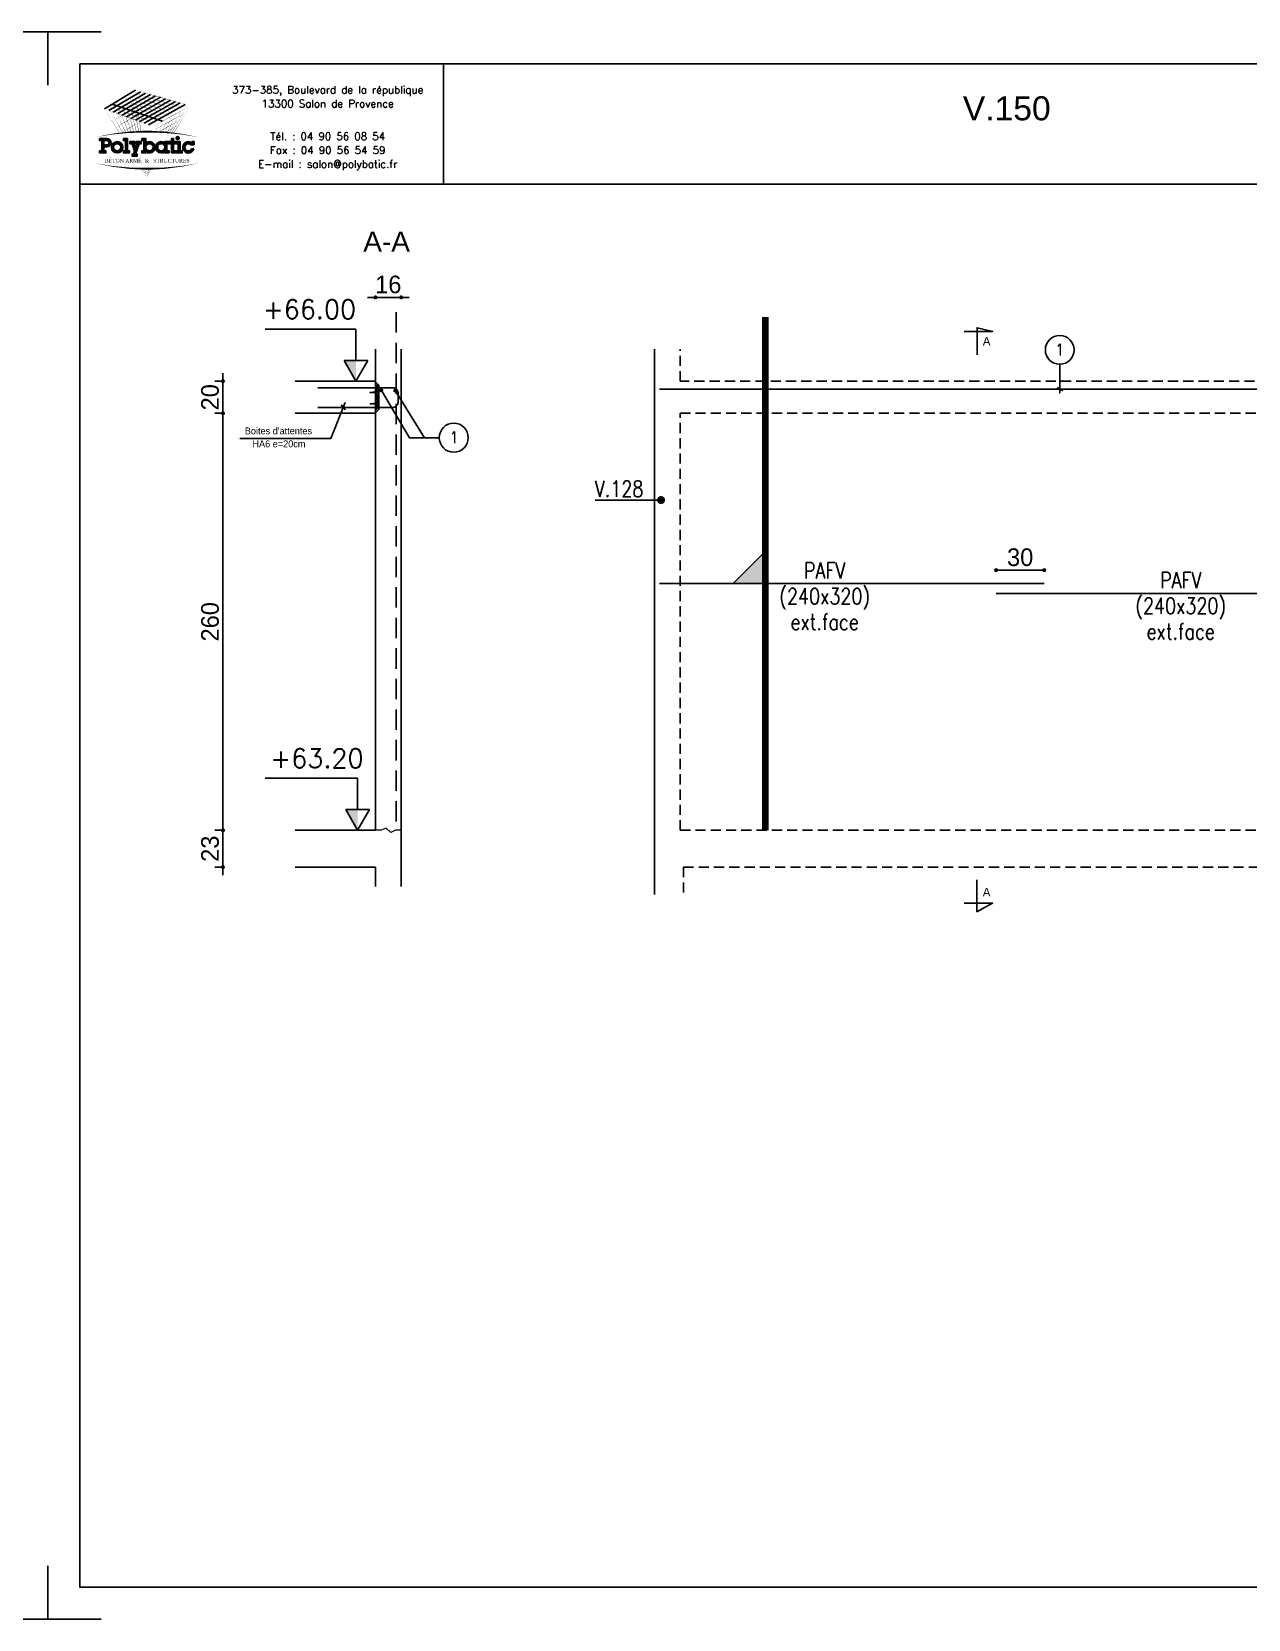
# Model space of a CAD drawing. Header units: metres. Extents: x -5618 to 118954, y -306 to 4637.
# Drawn here: x 59030 to 59789, y 604 to 1594 of the extents above; entities that cross this region are included whole.
import ezdxf
from ezdxf.enums import TextEntityAlignment as Align

# ---------------------------------------------------------------- set-up
doc = ezdxf.new("R2010")
doc.units = ezdxf.units.M
doc.linetypes.add('CACHE', pattern=[9.525, 6.35, -3.175])
doc.linetypes.add('CACHEX2', pattern=[19.05, 12.7, -6.35])
for name, color, linetype in [('COTATION', 1, 'Continuous'), ('GO-CARTOUCHE', 7, 'Continuous'), ('GO-FER-HA', 140, 'Continuous'), ('GO-TEXTE', 9, 'Continuous'), ('K_ENT_M_Building_V.76', 7, 'Continuous'), ('STR_COTATION', 1, 'Continuous'), ('STR_STA', 30, 'Continuous'), ('STR_TS', 22, 'Continuous'), ('STR_TS_TXT', 7, 'Continuous'), ('STR_VOI-POT', 6, 'Continuous')]:
    doc.layers.add(name, color=color, linetype=linetype)
doc.layers.add('Kofragna_forma', color=7, linetype='Continuous', lineweight=70)
doc.styles.add('ARIAL', font='ARIAL.TTF')
doc.styles.add('GrDimensions', font='simplex.shx')
doc.styles.add('Lucida', font='LSANSI.TTF')
doc.styles.add('POLYBATIC', font='TIMES.TTF')
doc.styles.add('schéma', font='simplex.shx')
doc.styles.add('TEXTE', font='romans.shx')
doc.styles.add('TEXTE TS', font='romans.shx', dxfattribs={"width": 0.7, "oblique": 15})
doc.styles.add('TEXTEBA', font='ARIAL.TTF')
doc.dimstyles.new('COUPE-20', dxfattribs={"dimscale": 0.5, "dimtxt": 22, "dimasz": 5, "dimexe": 0.05, "dimexo": 0, "dimgap": 5, "dimtad": 1, "dimdec": 0, "dimdsep": 46, "dimtxsty": 'Standard', "dimblk1": 'DOT', "dimblk2": 'DOT', "dimsah": 1, "dimcen": 0, "dimdle": 150, "dimclrd": 1, "dimclre": 1, "dimclrt": 7, "dimadec": 0, "dimazin": 0, "dimtfac": 1, "dimtdec": 0, "dimtix": 1, "dimtmove": 2, "dimatfit": 3, "dimldrblk": 'DOT', "dimfxl": 0, "dimtvp": 1, "dimtolj": 1, "dimtzin": 0, "dimarcsym": 0})

# ---------------------------------------------------------------- blocks, each defined once
blk = doc.blocks.new('A$C492E529B')
for color, points in [(140, [(1.413, 0.725, 1), (1.563, 0.725, 1)]), (256, [(-0.938, 0.7), (-1.138, 0.7), (-1.138, 0.6), (-1.038, 0.6), (-1.038, 0.1), (-1.138, 0.1), (-1.138, 0), (-0.838, 0), (-0.838, 0.1), (-0.938, 0.1)]), (256, [(-0.367, 0.45), (-0.268, 0.45), (-0.268, 0.55), (-0.523, 0.55), (-0.523, 0.45), (-0.473, 0.45), (-0.543, 0.253), (-0.612, 0.45), (-0.562, 0.45), (-0.562, 0.55), (-0.818, 0.55), (-0.818, 0.45), (-0.718, 0.45), (-0.595, 0.101), (-0.648, -0.05), (-0.718, -0.05), (-0.718, -0.15), (-0.468, -0.15), (-0.468, -0.05), (-0.543, -0.05)]), (256, [(1.393, 0.55), (1.292, 0.55), (1.292, 0.7), (1.193, 0.7), (1.193, 0.55), (1.093, 0.55), (1.093, 0.45), (1.193, 0.45), (1.193, 0), (1.393, 0), (1.393, 0.1), (1.292, 0.1), (1.292, 0.45), (1.393, 0.45)]), (256, [(1.613, 0.55), (1.413, 0.55), (1.413, 0.45), (1.513, 0.45), (1.513, 0.1), (1.413, 0.1), (1.413, 0), (1.712, 0), (1.712, 0.1), (1.613, 0.1)]), (256, [(2.13, 0.4), (2.283, 0.4), (2.283, 0.55), (2.183, 0.55), (2.183, 0.487, 3.359496), (2.272, 0.2), (2.166, 0.2, -3.125802)])]:
    blk.add_hatch(color=color).paths.add_polyline_path(points)
h = blk.add_hatch(color=256)
h.paths.add_polyline_path([(-1.983, 0.1), (-2.083, 0.1), (-2.083, 0.3), (-1.933, 0.3, 1), (-1.933, 0.7), (-2.283, 0.7), (-2.283, 0.6), (-2.183, 0.6), (-2.183, 0.1), (-2.283, 0.1), (-2.283, 0), (-1.983, 0)])
h.paths.add_polyline_path([(-2.083, 0.4), (-2.083, 0.6), (-1.933, 0.6, -1), (-1.933, 0.4)], flags=16)
h = blk.add_hatch(color=256)
h.paths.add_polyline_path([(-1.158, 0.275, 1), (-1.708, 0.275, 1)])
h.paths.add_polyline_path([(-1.608, 0.275, -1), (-1.258, 0.275, -1)], flags=16)
h = blk.add_hatch(color=256)
h.paths.add_polyline_path([(-0.047, 0.487), (-0.047, 0.7), (-0.248, 0.7), (-0.248, 0.6), (-0.147, 0.6), (-0.147, 0.1), (-0.248, 0.1), (-0.248, 0), (-0.047, 0), (-0.047, 0.063, 2.12132)])
h.paths.add_polyline_path([(-0.047, 0.275, -1), (0.303, 0.275, -1)], flags=16)
h = blk.add_hatch(color=256)
h.paths.add_polyline_path([(1.073, 0.1), (0.973, 0.1), (0.973, 0.45), (1.073, 0.45), (1.073, 0.55), (0.873, 0.55), (0.873, 0.487, 2.12132), (0.873, 0.063), (0.873, 0), (1.073, 0)])
h.paths.add_polyline_path([(0.523, 0.275, -1), (0.873, 0.275, -1)], flags=16)
for p, q in [((-0.595, 0.101), (-0.718, 0.45)), ((-0.648, -0.05), (-0.595, 0.101)), ((-0.543, 0.253), (-0.612, 0.45)), ((-0.543, -0.05), (-0.367, 0.45)), ((-0.543, 0.253), (-0.473, 0.45)), ((0.873, 0.55), (0.873, 0.487)), ((1.073, 0.55), (0.873, 0.55)), ((0.873, 0.063), (0.873, 0)), ((0.973, 0.1), (0.973, 0.45)), ((0.973, 0.45), (1.073, 0.45)), ((1.073, 0.1), (0.973, 0.1)), ((1.073, 0.45), (1.073, 0.55)), ((1.073, 0), (1.073, 0.1)), ((2.166, 0.2), (2.272, 0.2)), ((0.873, 0), (1.073, 0))]:
    blk.add_line(p, q)
for points in [[(-2.283, 0.7), (-1.933, 0.7)], [(-2.283, 0.7), (-2.283, 0.6), (-2.183, 0.6), (-2.183, 0.1), (-2.283, 0.1), (-2.283, 0), (-1.983, 0), (-1.983, 0.1), (-2.083, 0.1), (-2.083, 0.3), (-1.933, 0.3)], [(-2.083, 0.4), (-2.083, 0.6), (-1.933, 0.6)], [(-2.083, 0.4), (-1.933, 0.4)], [(-1.138, 0.7), (-0.938, 0.7), (-0.938, 0.1), (-0.838, 0.1), (-0.838, 0), (-1.138, 0), (-1.138, 0.1), (-1.038, 0.1), (-1.038, 0.6), (-1.138, 0.6), (-1.138, 0.7)], [(-0.818, 0.55), (-0.562, 0.55)], [(-0.818, 0.55), (-0.818, 0.45), (-0.718, 0.45)], [(-0.612, 0.45), (-0.562, 0.45), (-0.562, 0.55)], [(-0.523, 0.55), (-0.268, 0.55), (-0.268, 0.45), (-0.367, 0.45)], [(-0.473, 0.45), (-0.523, 0.45), (-0.523, 0.55)], [(-0.248, 0.7), (-0.248, 0.6), (-0.147, 0.6), (-0.147, 0.1), (-0.248, 0.1), (-0.248, 0), (-0.047, 0), (-0.047, 0.063)], [(-0.047, 0.487), (-0.047, 0.7), (-0.248, 0.7)], [(1.093, 0.55), (1.193, 0.55), (1.193, 0.7), (1.292, 0.7), (1.292, 0.55), (1.393, 0.55), (1.393, 0.45), (1.292, 0.45), (1.292, 0.1), (1.393, 0.1), (1.393, 0), (1.193, 0), (1.193, 0.45), (1.093, 0.45)], [(1.093, 0.45), (1.093, 0.55)], [(1.413, 0.45), (1.413, 0.55), (1.613, 0.55), (1.613, 0.1), (1.712, 0.1), (1.712, 0), (1.413, 0), (1.413, 0.1), (1.513, 0.1), (1.513, 0.45), (1.413, 0.45)], [(2.183, 0.487), (2.183, 0.55), (2.283, 0.55), (2.283, 0.4), (2.13, 0.4)], [(-0.648, -0.05), (-0.718, -0.05), (-0.718, -0.15), (-0.468, -0.15), (-0.468, -0.05), (-0.543, -0.05)]]:
    blk.add_lwpolyline(points)
at = {"color": 140}
blk.add_circle((1.488, 0.725), 0.075, dxfattribs=at)
for centre, radius in [((-1.433, 0.275), 0.275), ((-1.433, 0.275), 0.175), ((0.128, 0.275), 0.175), ((0.698, 0.275), 0.175)]:
    blk.add_circle(centre, radius)
for centre, radius, start, end in [((-1.933, 0.5), 0.2, 270, 90), ((-1.933, 0.5), 0.1, 270, 90), ((0.128, 0.275), 0.275, 230.4788, 129.5212), ((0.698, 0.275), 0.275, 50.4788, 309.5212), ((2.008, 0.275), 0.275, 50.4788, 344.17338), ((2.008, 0.275), 0.175, 45.58469, 334.62307)]:
    blk.add_arc(centre, radius, start, end)
blk = doc.blocks.new('POLYBATIC')
at = {"color": 140}
for p, q in [((-0.43, 3.281), (-1.602, 2.578)), ((-1.435, 2.518), (-0.241, 3.228)), ((-1.268, 2.457), (-0.053, 3.175)), ((0.135, 3.121), (-1.101, 2.397)), ((-0.934, 2.337), (0.323, 3.068)), ((-0.767, 2.276), (0.511, 3.015)), ((-1.309, 2.754), (0.586, 2.109)), ((0.7, 2.962), (-0.6, 2.216)), ((-0.433, 2.156), (0.888, 2.908)), ((1.076, 2.855), (-0.266, 2.095)), ((-0.099, 2.035), (1.264, 2.802)), ((1.452, 2.749), (0.067, 1.974))]:
    blk.add_line(p, q, dxfattribs=at)
for points in [[(-1.016, 2.93, 0.0156, 0, 0), (-0.43, 3.281, 0, 0, 0)], [(0.122, 2.71, 0.0156, 0, 0), (-0.869, 3.018, 0, 0, 0)], [(-0.491, 1.706, 0.0136, 0, 0), (-0.869, 3.018, 0, 0, 0)], [(-0.838, 2.873, 0.0156, 0, 0), (-0.241, 3.228, 0, 0, 0)], [(0.283, 2.803, 0.0156, 0, 0), (-0.723, 3.105, 0, 0, 0)], [(-0.398, 1.71, 0.014, 0, 0), (-0.723, 3.105, 0, 0, 0)], [(-0.661, 2.816, 0.0156, 0, 0), (-0.053, 3.175, 0, 0, 0)], [(0.444, 2.896, 0.0156, 0, 0), (-0.576, 3.193, 0, 0, 0)], [(-0.309, 1.714, 0.0145, 0, 0), (-0.576, 3.193, 0, 0, 0)], [(-0.483, 2.759, 0.0156, 0, 0), (0.135, 3.121, 0, 0, 0)], [(0.605, 2.988, 0.0156, 0, 0), (-0.43, 3.281, 0, 0, 0)], [(-0.225, 1.716, 0.0149, 0, 0), (-0.43, 3.281, 0, 0, 0)], [(-0.305, 2.702, 0.0156, 0, 0), (0.323, 3.068, 0, 0, 0)], [(-0.128, 2.646, 0.0156, 0, 0), (0.511, 3.015, 0, 0, 0)], [(-1.602, 2.578, 0, 0.0156, 0), (-1.016, 2.93, 0, 0, 0)], [(-0.684, 2.246, 0.0156, 0, 0), (-1.602, 2.578, 0, 0, 0)], [(-1.031, 1.66, 0.0111, 0, 0), (-1.602, 2.578, 0, 0, 0)], [(-1.456, 2.344, 0, 0.0156, 0), (-0.923, 2.663, 0, 0, 0)], [(-0.522, 2.339, 0.0156, 0, 0), (-1.455, 2.666, 0, 0, 0)], [(-0.913, 1.673, 0.0116, 0, 0), (-1.455, 2.666, 0, 0, 0)], [(-1.435, 2.518, 0, 0.0156, 0), (-0.838, 2.873, 0, 0, 0)], [(-1.31, 2.109, 0, 0.0156, 0), (-0.831, 2.397, 0, 0, 0)], [(-0.361, 2.432, 0.0156, 0, 0), (-1.309, 2.754, 0, 0, 0)], [(-0.8, 1.684, 0.0121, 0, 0), (-1.309, 2.754, 0, 0, 0)], [(-1.268, 2.457, 0, 0.0156, 0), (-0.661, 2.816, 0, 0, 0)], [(-0.2, 2.524, 0.0156, 0, 0), (-1.162, 2.842, 0, 0, 0)], [(-0.692, 1.693, 0.0126, 0, 0), (-1.162, 2.842, 0, 0, 0)], [(-1.101, 2.397, 0, 0.0156, 0), (-0.483, 2.759, 0, 0, 0)], [(-0.039, 2.617, 0.0156, 0, 0), (-1.016, 2.93, 0, 0, 0)], [(-0.589, 1.7, 0.0131, 0, 0), (-1.016, 2.93, 0, 0, 0)], [(-0.934, 2.337, 0, 0.0156, 0), (-0.305, 2.702, 0, 0, 0)], [(-0.391, 2.983, 0, 0.0156, 0), (-0.923, 2.663, 0, 0, 0)], [(-0.352, 2.685, 0, 0.0156, 0), (-0.831, 2.397, 0, 0, 0)], [(-0.767, 2.276, 0, 0.0156, 0), (-0.128, 2.646, 0, 0, 0)], [(-0.6, 2.216, 0, 0.0156, 0), (0.05, 2.589, 0, 0, 0)], [(-0.433, 2.156, 0, 0.0156, 0), (0.227, 2.532, 0, 0, 0)], [(0.586, 2.109, 0, 0.0156, 0), (-0.361, 2.432, 0, 0, 0)], [(-0.266, 2.095, 0, 0.0156, 0), (0.405, 2.475, 0, 0, 0)], [(0.762, 2.207, 0, 0.0156, 0), (-0.2, 2.524, 0, 0, 0)], [(-0.099, 2.035, 0, 0.0156, 0), (0.582, 2.418, 0, 0, 0)], [(0.937, 2.305, 0, 0.0156, 0), (-0.039, 2.617, 0, 0, 0)], [(0.05, 2.589, 0.0156, 0, 0), (0.7, 2.962, 0, 0, 0)], [(1.113, 2.402, 0, 0.0156, 0), (0.122, 2.71, 0, 0, 0)], [(0.227, 2.532, 0.0156, 0, 0), (0.888, 2.908, 0, 0, 0)], [(1.289, 2.5, 0, 0.0156, 0), (0.283, 2.803, 0, 0, 0)], [(0.405, 2.475, 0.0156, 0, 0), (1.076, 2.855, 0, 0, 0)], [(1.465, 2.598, 0, 0.0156, 0), (0.444, 2.896, 0, 0, 0)], [(0.582, 2.418, 0.0156, 0, 0), (1.264, 2.802, 0, 0, 0)], [(1.641, 2.695, 0, 0.0156, 0), (0.605, 2.988, 0, 0, 0)], [(0.76, 2.362, 0.0156, 0, 0), (1.452, 2.749, 0, 0, 0)], [(0.781, 1.685, 0.00933, 0, 0), (1.113, 2.402, 0, 0, 0)], [(0.852, 2.095, 0.0156, 0, 0), (1.491, 2.45, 0, 0, 0)], [(0.865, 1.678, 0.0103, 0, 0), (1.289, 2.5, 0, 0, 0)], [(0.937, 2.305, 0.0156, 0, 0), (1.641, 2.695, 0, 0, 0)], [(0.942, 1.67, 0.0112, 0, 0), (1.465, 2.598, 0, 0, 0)], [(1.012, 1.663, 0.012, 0, 0), (1.641, 2.695, 0, 0, 0)], [(-1.165, 1.875, 0, 0.0156, 0), (-0.739, 2.131, 0, 0, 0)], [(-1.019, 1.641, 0, 0.0156, 0), (-0.646, 1.864, 0, 0, 0)], [(-0.312, 2.386, 0, 0.0156, 0), (-0.739, 2.131, 0, 0, 0)], [(0.234, 1.914, 0, 0.0156, 0), (-0.684, 2.246, 0, 0, 0)], [(-0.273, 2.088, 0, 0.0156, 0), (-0.646, 1.864, 0, 0, 0)], [(0.41, 2.012, 0, 0.0156, 0), (-0.522, 2.339, 0, 0, 0)], [(0.067, 1.974, 0, 0.0156, 0), (0.76, 2.362, 0, 0, 0)], [(0.213, 1.74, 0, 0.0156, 0), (0.852, 2.095, 0, 0, 0)], [(0.21, 1.716, 0.00323, 0, 0), (0.234, 1.914, 0, 0, 0)], [(0.234, 1.914, 0, 0.0156, 0), (0.937, 2.305, 0, 0, 0)], [(0.349, 1.712, 0.00465, 0, 0), (0.41, 2.012, 0, 0, 0)], [(0.447, 1.708, 0.00693, 0.0156, 0), (0.767, 1.886, 0, 0, 0)], [(0.474, 1.706, 0.00597, 0, 0), (0.586, 2.109, 0, 0, 0)], [(0.587, 1.7, 0.00718, 0, 0), (0.762, 2.207, 0, 0, 0)], [(0.68, 1.675, 0.0156, 0, 0), (1.193, 1.96, 0, 0, 0)], [(0.689, 1.693, 0.0083, 0, 0), (0.937, 2.305, 0, 0, 0)], [(0.765, 1.884, 0.0156, 0, 0), (1.342, 2.205, 0, 0, 0)], [(-1.953, 1.508, 0, 0.0781, -0.053843), (0, 1.719, 0, 0, 0)], [(-0.234, 1.79, 0, 0.00638, 0), (-0.365, 1.711, 0, 0.00638, 0)], [(1.953, 1.508, 0, 0.0781, 0.053843), (0, 1.719, 0, 0, 0)], [(0.96, 1.668, 0.00293, 0, 0), (1.044, 1.715, 0, 0, 0)], [(-1.953, 0.523, 0, 0.0781, 0.053843), (0, 0.312, 0, 0, 0)], [(0, 0, 0, 0.00381, 0), (-0.195, 0.315, 0, 0.00381, 0)], [(0, 0, 0, 0.00368, 0), (-0.171, 0.314, 0, 0.00368, 0)], [(0, 0, 0, 0.00356, 0), (-0.149, 0.314, 0, 0.00356, 0)], [(0, 0, 0, 0.00345, 0), (-0.128, 0.313, 0, 0.00345, 0)], [(0, 0, 0, 0.00334, 0), (-0.109, 0.313, 0, 0.00334, 0)], [(0, 0, 0, 0.00324, 0), (-0.09, 0.313, 0, 0.00324, 0)], [(0, 0, 0, 0.00315, 0), (-0.073, 0.313, 0, 0.00315, 0)], [(0, 0, 0, 0.00306, 0), (-0.056, 0.313, 0, 0.00306, 0)], [(0, 0, 0, 0.00306, 0), (-0.056, 0.313, 0, 0.00306, 0)], [(0, 0, 0, 0.00298, 0), (-0.041, 0.313, 0, 0.00298, 0)], [(1.953, 0.523, 0, 0.0781, -0.053843), (0, 0.312, 0, 0, 0)], [(0, 0, 0, 0.0051, 0), (0.038, 0.313, 0, 0.0051, 0)], [(0, 0, 0, 0.00425, 0), (0.127, 0.313, 0, 0.00425, 0)], [(0, 0, 0, 0.00408, 0), (0.145, 0.314, 0, 0.00408, 0)], [(0, 0, 0, 0.00392, 0), (0.162, 0.314, 0, 0.00392, 0)], [(0, 0, 0, 0.00378, 0), (0.177, 0.314, 0, 0.00378, 0)], [(0, 0, 0, 0.00365, 0), (0.191, 0.315, 0, 0.00365, 0)], [(0, 0, 0, 0.00486, 0), (0.064, 0.313, 0, 0.00486, 0)], [(0, 0, 0, 0.00464, 0), (0.087, 0.313, 0, 0.00464, 0)], [(0, 0, 0, 0.00443, 0), (0.108, 0.313, 0, 0.00443, 0)]]:
    blk.add_lwpolyline(points, format="xyseb", dxfattribs=at)
at = {"color": 5, "xscale": 0.78125, "yscale": 0.78125, "zscale": 0.78125}
blk.add_blockref('A$C492E529B', (0, 0.91), dxfattribs=at)
at = {"lineweight": 60, "style": 'POLYBATIC'}
for s, p in [('BÉTON ARMÉ', (-1.587, 0.547)), ('STRUCTURES', (0.24, 0.547))]:
    blk.add_text(s, height=0.1406, dxfattribs=at).set_placement(p)
at = {"color": 140, "style": 'POLYBATIC'}
blk.add_text('&', height=0.141, dxfattribs=at).set_placement((0, 0.547), align=Align.CENTER)
blk = doc.blocks.new('ime')
at = {"layer": 'COTATION', "const_width": 2.5}
blk.add_lwpolyline([(1.25, 0, -1), (-1.25, 0, -1)], format="xyb", close=True, dxfattribs=at)
at = {"layer": 'COTATION'}
blk.add_lwpolyline([(41.09, 0), (0, 0)], dxfattribs=at)
at = {"layer": 'COTATION', "color": 7, "style": 'TEXTE TS', "width": 0.8}
blk.add_attdef('NAME', (9.08, 2), '', height=10, dxfattribs=at)
blk = doc.blocks.new('_DOT')
at = {"color": 0, "linetype": 'ByBlock'}
blk.add_line((-0.5, 0), (-1, 0), dxfattribs=at)
at = {"color": 0, "linetype": 'ByBlock', "const_width": 0.5}
blk.add_lwpolyline([(-0.25, 0, 1), (0.25, 0, 1)], format="xyb", close=True, dxfattribs=at)
blk = doc.blocks.new('*D1095')
at = {"layer": 'COTATION', "color": 1, "lineweight": -2, "ltscale": 4.5}
for p, q in [((59149.57, 1098.29), (59149.57, 1100.79)), ((59144.57, 1095.79), (59149.59, 1095.79)), ((59149.57, 1072.79), (59149.57, 1095.79)), ((59144.57, 1072.79), (59149.59, 1072.79)), ((59149.57, 1070.29), (59149.57, 1067.79))]:
    blk.add_line(p, q, dxfattribs=at)
at = {"layer": 'DEFPOINTS', "color": 0, "lineweight": -3, "ltscale": 4.5}
for p in [(59130.74, 1095.79), (59149.57, 1095.79), (59130.74, 1072.79)]:
    blk.add_point(p, dxfattribs=at)
at = {"layer": 'COTATION', "color": 1, "lineweight": -2, "ltscale": 4.5, "xscale": 2.5, "yscale": 2.5, "zscale": 2.5}
for p, rotation in [((59149.57, 1095.79), 270), ((59149.57, 1072.79), 90)]:
    blk.add_blockref('_DOT', p, dxfattribs=dict(at, rotation=rotation))
at = {"layer": 'COTATION', "color": 7, "lineweight": -3, "ltscale": 4.5, "insert": (59141.57, 1084.29), "char_height": 11, "attachment_point": 5, "rotation": 90}
blk.add_mtext('\\A1;23', dxfattribs=at)
blk = doc.blocks.new('*D1096')
at = {"layer": 'COTATION', "color": 1, "lineweight": -2, "ltscale": 4.5}
for p, q in [((59144.57, 1355.79), (59149.59, 1355.79)), ((59149.57, 1098.29), (59149.57, 1353.29)), ((59144.57, 1095.79), (59149.59, 1095.79))]:
    blk.add_line(p, q, dxfattribs=at)
at = {"layer": 'DEFPOINTS', "color": 0, "lineweight": -3, "ltscale": 4.5}
for p in [(59130.74, 1355.79), (59149.57, 1355.79), (59130.74, 1095.79)]:
    blk.add_point(p, dxfattribs=at)
at = {"layer": 'COTATION', "color": 1, "lineweight": -2, "ltscale": 4.5, "xscale": 2.5, "yscale": 2.5, "zscale": 2.5}
for p, rotation in [((59149.57, 1355.79), 90), ((59149.57, 1095.79), 270)]:
    blk.add_blockref('_DOT', p, dxfattribs=dict(at, rotation=rotation))
at = {"layer": 'COTATION', "color": 7, "lineweight": -3, "ltscale": 4.5, "insert": (59141.57, 1225.79), "char_height": 11, "attachment_point": 5, "rotation": 90}
blk.add_mtext('\\A1;260', dxfattribs=at)
blk = doc.blocks.new('*D1097')
at = {"layer": 'COTATION', "color": 1, "lineweight": -2, "ltscale": 4.5}
for p, q in [((59149.57, 1378.29), (59149.57, 1380.79)), ((59144.57, 1375.79), (59149.59, 1375.79)), ((59149.57, 1355.79), (59149.57, 1375.79)), ((59144.57, 1355.79), (59149.59, 1355.79)), ((59149.57, 1353.29), (59149.57, 1350.79))]:
    blk.add_line(p, q, dxfattribs=at)
at = {"layer": 'DEFPOINTS', "color": 0, "lineweight": -3, "ltscale": 4.5}
for p in [(59130.74, 1375.79), (59149.57, 1375.79), (59130.74, 1355.79)]:
    blk.add_point(p, dxfattribs=at)
at = {"layer": 'COTATION', "color": 1, "lineweight": -2, "ltscale": 4.5, "xscale": 2.5, "yscale": 2.5, "zscale": 2.5}
for p, rotation in [((59149.57, 1375.79), 270), ((59149.57, 1355.79), 90)]:
    blk.add_blockref('_DOT', p, dxfattribs=dict(at, rotation=rotation))
at = {"layer": 'COTATION', "color": 7, "lineweight": -3, "ltscale": 4.5, "insert": (59141.57, 1365.79), "char_height": 11, "attachment_point": 5, "rotation": 90}
blk.add_mtext('\\A1;20', dxfattribs=at)
blk = doc.blocks.new('*D1098')
at = {"layer": 'DEFPOINTS', "color": 0, "lineweight": -3, "ltscale": 4.5}
for p in [(59244.66, 1428.07), (59244.66, 1395.79, 187.69), (59260.66, 1395.79, 187.69)]:
    blk.add_point(p, dxfattribs=at)
at = {"layer": 'STR_COTATION', "color": 1, "lineweight": -2, "ltscale": 4.5}
for p, q in [((59242.16, 1428.07), (59239.66, 1428.07)), ((59244.66, 1428.08), (59244.66, 1428.09)), ((59260.66, 1428.07), (59244.66, 1428.07)), ((59260.66, 1428.08), (59260.66, 1428.09)), ((59263.16, 1428.07), (59265.66, 1428.07))]:
    blk.add_line(p, q, dxfattribs=at)
at = {"layer": 'STR_COTATION', "color": 1, "lineweight": -2, "ltscale": 4.5, "xscale": 2.5, "yscale": 2.5, "zscale": 2.5}
blk.add_blockref('_DOT', (59244.66, 1428.07), dxfattribs=at)
at = {"layer": 'STR_COTATION', "color": 1, "lineweight": -2, "ltscale": 4.5, "xscale": 2.5, "yscale": 2.5, "zscale": 2.5, "rotation": 180}
blk.add_blockref('_DOT', (59260.66, 1428.07), dxfattribs=at)
at = {"layer": 'STR_COTATION', "color": 7, "lineweight": -3, "ltscale": 4.5, "insert": (59252.66, 1436.07), "char_height": 11, "attachment_point": 5}
blk.add_mtext('\\A1;16', dxfattribs=at)
blk = doc.blocks.new('stab')
at = {"layer": 'STR_STA'}
h = blk.add_hatch(dxfattribs=at)
h.set_pattern_fill('ANSI31', color=9, scale=6.075, angle=-540, style=0)
h.set_pattern_definition([(315, (-54992.6584, 395894.73794), (-0.536959212, -0.536959212), [])])
h.paths.add_polyline_path([(8.55, 0), (6.53, -2.03), (4.9, -2.03), (4.9, 0)])
h.paths.add_polyline_path([(4.9, 0), (4.9, -2.03), (1.75, -2.03), (1.95, 0)])
h.paths.add_polyline_path([(1.41, 0), (1.73, -2.03), (-8.03, -2.03), (-7.82, 0)])
h.paths.add_polyline_path([(-8.11, -1.56), (-9.67, 0), (-8.25, 0)])
at = {"layer": 'STR_STA', "color": 1}
blk.add_lwpolyline([(-5.93, 36.01), (-5.93, 0.57), (-5.93, -11.07, 0.414214), (-2.89, -14.1), (3.18, -14.1, 0.414214), (6.22, -11.07), (6.22, 36.01)], format="xyb", dxfattribs=at)
blk.add_lwpolyline([(-7.65, -2.03), (-9.67, 0), (9.67, 0), (7.65, -2.03)], close=True, dxfattribs=at)
blk.add_lwpolyline([(-3.88, 0), (-3.68, -2.22), (-3.09, 3.47), (-3.09, 0), (3.09, 0), (3.42, -2.09), (3.94, 3.21), (3.94, 0)], dxfattribs=at)
at = {"layer": 'STR_STA', "color": 6, "linetype": 'Continuous', "const_width": 1.2}
for points in [[(-3.75, -3.69, -1), (-4.95, -3.69, -1)], [(-3.64, -12.3, -1), (-4.84, -12.3, -1)]]:
    blk.add_lwpolyline(points, format="xyb", close=True, dxfattribs=at)
blk = doc.blocks.new('mrega')
at = {"layer": 'STR_TS_TXT', "style": 'TEXTE TS', "width": 0.8}
for tag, p in [('ST10', (14.48, 0)), ('DIM', (14.48, -16)), ('NOTE', (14.48, -32))]:
    blk.add_attdef(tag, text='', height=10, dxfattribs=at).set_placement(p, align=Align.CENTER)
blk = doc.blocks.new('A$C6F247267')
blk.add_hatch(color=256).paths.add_polyline_path([(0, -0.2), (-0.2, 0), (0, 0)])
blk.add_lwpolyline([(-0.2, 0), (0, 0), (0, -0.2), (-0.2, 0)])
blk = doc.blocks.new('*D1099')
at = {"layer": 'DEFPOINTS', "color": 0, "lineweight": -3, "ltscale": 4.5}
for p in [(59661.59, 1257.98), (59661.59, 1249.64, 187.69), (59631.59, 1243.46, 187.69)]:
    blk.add_point(p, dxfattribs=at)
at = {"layer": 'STR_COTATION', "color": 1, "lineweight": -2, "ltscale": 4.5}
for p, q in [((59631.59, 1258), (59631.59, 1258)), ((59634.09, 1257.98), (59659.09, 1257.98)), ((59661.59, 1258), (59661.59, 1258))]:
    blk.add_line(p, q, dxfattribs=at)
at = {"layer": 'STR_COTATION', "color": 1, "lineweight": -2, "ltscale": 4.5, "xscale": 2.5, "yscale": 2.5, "zscale": 2.5, "rotation": 180}
blk.add_blockref('_DOT', (59631.59, 1257.98), dxfattribs=at)
at = {"layer": 'STR_COTATION', "color": 1, "lineweight": -2, "ltscale": 4.5, "xscale": 2.5, "yscale": 2.5, "zscale": 2.5}
blk.add_blockref('_DOT', (59661.59, 1257.98), dxfattribs=at)
at = {"layer": 'STR_COTATION', "color": 7, "lineweight": -3, "ltscale": 4.5, "insert": (59646.59, 1265.98), "char_height": 11, "attachment_point": 5}
blk.add_mtext('\\A1;30', dxfattribs=at)

msp = doc.modelspace()

# ---------------------------------------------------------------- linework, layer by layer
at = {"color": 7, "linetype": 'Continuous', "lineweight": -3}
for p, q in [((59239.83, 1388.79, 187.69), (59225.08, 1388.79, 187.69)), ((59232.46, 1375.79, 187.69), (59225.08, 1388.79, 187.69)), ((59239.83, 1388.79, 187.69), (59225.08, 1388.79, 187.69)), ((59232.46, 1375.79, 187.69), (59225.08, 1388.79, 187.69)), ((59232.46, 1375.79, 187.69), (59239.83, 1388.79, 187.69)), ((59232.46, 1375.79, 187.69), (59239.83, 1388.79, 187.69)), ((59240.89, 1108.79, 187.69), (59226.14, 1108.79, 187.69)), ((59233.51, 1095.79, 187.69), (59226.14, 1108.79, 187.69)), ((59240.89, 1108.79, 187.69), (59226.14, 1108.79, 187.69)), ((59233.51, 1095.79, 187.69), (59226.14, 1108.79, 187.69)), ((59233.51, 1095.79, 187.69), (59240.89, 1108.79, 187.69)), ((59233.51, 1095.79, 187.69), (59240.89, 1108.79, 187.69))]:
    msp.add_line(p, q, dxfattribs=at)
for points in [[(59040.39, 1560.38), (59040.39, 1593.71), (59007.06, 1593.71)], [(59040.39, 1560.38), (59040.39, 1593.71), (59073.72, 1593.71)], [(59287.03, 1573.71), (59287.03, 1498.77)], [(60420.25, 1498.77), (59060.39, 1498.77)], [(59007.06, 603.81), (59040.39, 603.81), (59040.39, 637.14)], [(59073.72, 603.81), (59040.39, 603.81), (59040.39, 637.14)]]:
    msp.add_lwpolyline(points)
msp.add_lwpolyline([(59060.39, 1573.71), (59060.39, 623.81), (60420.25, 623.81), (60420.25, 1573.71)], close=True)
at = {"lineweight": 18, "elevation": 187.69}
msp.add_lwpolyline([(59260.66, 1095.79), (59257.19, 1095.79), (59254.17, 1094.36), (59251.42, 1097.13), (59248.26, 1095.79), (59244.66, 1095.79)], dxfattribs=at)
at = {"color": 7, "linetype": 'Continuous', "lineweight": -3}
for points in [[(59225.08, 1388.79, 187.69), (59232.46, 1375.79, 187.69), (59232.46, 1388.76, 187.69)], [(59225.08, 1388.79, 187.69), (59232.46, 1375.79, 187.69), (59232.46, 1388.76, 187.69)], [(59226.14, 1108.79, 187.69), (59233.51, 1095.79, 187.69), (59233.51, 1108.75, 187.69)], [(59226.14, 1108.79, 187.69), (59233.51, 1095.79, 187.69), (59233.51, 1108.75, 187.69)]]:
    msp.add_solid(points, dxfattribs=at)
at = {"layer": 'GO-CARTOUCHE', "color": 2, "ltscale": 3}
msp.add_line((59223.22, 1360.98, 187.69), (59226.02, 1358.01, 187.69), dxfattribs=at)
at = {"layer": 'GO-CARTOUCHE', "color": 2, "ltscale": 3, "elevation": 187.69}
msp.add_lwpolyline([(59225.82, 1362.49), (59216.85, 1340.08), (59160.15, 1340.08)], dxfattribs=at)
at = {"layer": 'GO-FER-HA', "elevation": 187.69}
msp.add_lwpolyline([(59671.22, 1386.36, -512.322006), (59671.29, 1386.36), (59671.29, 1368.49), (59671.29, 1370.89), (59672.99, 1370), (59669.59, 1371.79)], format="xyb", dxfattribs=at)
at = {"layer": 'GO-FER-HA', "elevation": 93.84}
for points in [[(59248.35, 1370.07), (59265.81, 1340.59), (59284.4, 1340.59)], [(59256.96, 1369.96), (59275.15, 1340.59), (59284.4, 1340.59)]]:
    msp.add_lwpolyline(points, dxfattribs=at)
at = {"layer": 'GO-FER-HA'}
msp.add_circle((59293.46, 1340.59, 93.84), 9.06, dxfattribs=at)
at = {"layer": 'GO-TEXTE', "elevation": 187.69, "flags": 128}
for points in [[(59611.73, 1406.86), (59629.37, 1406.85), (59619.7, 1409.14), (59619.69, 1392.22)], [(59611.7, 1050.28), (59629.35, 1050.28), (59619.67, 1045), (59619.67, 1064.92)]]:
    msp.add_lwpolyline(points, dxfattribs=at)
at = {"layer": 'K_ENT_M_Building_V.76', "color": 30, "linetype": 'Continuous', "lineweight": -3}
for p, q in [((59225.96, 1408.29, 187.69), (59175.8, 1408.29, 187.69)), ((59232.46, 1408.29, 187.69), (59225.96, 1408.29, 187.69)), ((59232.46, 1408.29, 187.69), (59225.96, 1408.29, 187.69)), ((59232.46, 1388.79, 187.69), (59232.46, 1408.29, 187.69)), ((59232.46, 1388.79, 187.69), (59232.46, 1408.29, 187.69)), ((59227.01, 1128.29, 187.69), (59175.97, 1128.29, 187.69)), ((59233.51, 1128.29, 187.69), (59227.01, 1128.29, 187.69)), ((59233.51, 1128.29, 187.69), (59227.01, 1128.29, 187.69)), ((59233.51, 1108.79, 187.69), (59233.51, 1128.29, 187.69)), ((59233.51, 1108.79, 187.69), (59233.51, 1128.29, 187.69))]:
    msp.add_line(p, q, dxfattribs=at)
at = {"layer": 'Kofragna_forma', "color": 4, "lineweight": -3}
for p, q in [((59244.66, 1375.79, 187.69), (59244.66, 1395.79, 187.69)), ((59260.66, 1395.79, 187.69), (59260.66, 1355.79, 187.69)), ((59418.64, 1395.79, 187.69), (59418.64, 1156.79, 187.69)), ((59194.66, 1375.79, 187.69), (59244.66, 1375.79, 187.69)), ((59244.66, 1355.79, 187.69), (59194.66, 1355.79, 187.69)), ((59244.66, 1095.79, 187.69), (59244.66, 1355.79, 187.69)), ((59260.66, 1355.79, 187.69), (59260.66, 1072.79, 187.69)), ((59418.64, 1156.79, 187.69), (59418.64, 1055.79, 187.69)), ((59244.66, 1095.79, 187.69), (59194.66, 1095.79, 187.69)), ((59244.66, 1072.79, 187.69), (59194.66, 1072.79, 187.69)), ((59244.66, 1060.79, 187.69), (59244.66, 1072.79, 187.69)), ((59260.66, 1060.79, 187.69), (59260.66, 1072.79, 187.69))]:
    msp.add_line(p, q, dxfattribs=at)
at = {"layer": 'Kofragna_forma', "linetype": 'CACHE', "lineweight": -3}
for p, q in [((59434.64, 1375.79, 187.69), (59434.64, 1395.79, 187.69)), ((60135.59, 1375.79, 187.69), (59434.64, 1375.79, 187.69)), ((59434.64, 1095.79, 187.69), (59434.64, 1355.79, 187.69)), ((59434.64, 1355.79, 187.69), (60135.59, 1355.79, 187.69)), ((59434.64, 1095.79, 187.69), (60135.59, 1095.79, 187.69)), ((59436.64, 1072.79, 187.69), (60153.69, 1072.79, 187.69)), ((59436.64, 1072.79, 187.69), (59436.64, 1055.79, 187.69))]:
    msp.add_line(p, q, dxfattribs=at)
at = {"layer": 'STR_TS', "color": 3}
for p, q in [((59421.64, 1249.64, 187.69), (59661.59, 1249.64, 187.69)), ((59631.59, 1243.46, 187.69), (59871.54, 1243.46, 187.69))]:
    msp.add_line(p, q, dxfattribs=at)
at = {"layer": 'STR_TS', "linetype": 'CACHE', "ltscale": 2, "const_width": 4, "elevation": 375.38}
msp.add_lwpolyline([(59487.71, 1095.79), (59487.71, 1415.79)], dxfattribs=at)
at = {"layer": 'STR_VOI-POT'}
msp.add_line((59421.64, 1370.89, 187.69), (60134.59, 1370.89, 187.69), dxfattribs=at)
at = {"layer": 'STR_VOI-POT', "color": 1, "linetype": 'CACHEX2', "elevation": 187.69}
msp.add_lwpolyline([(59257.66, 1418.79), (59257.66, 1095.79)], dxfattribs=at)

# ---------------------------------------------------------------- block references
at = {"xscale": 16.49835000000894, "yscale": 16.49834999989253, "zscale": 16.49835000000003}
msp.add_blockref('POLYBATIC', (59102.15, 1503.09), dxfattribs=at)
at = {"layer": 'COTATION'}
ref = msp.add_blockref('ime', (59422.71, 1301.69, 187.69), dxfattribs=dict(at, xscale=-1))
ref.add_attrib('NAME', 'V.128', (59381.5, 1303.69, 187.69), dxfattribs={"color": 7, "height": 10, "style": 'TEXTE TS', "width": 0.8})
at = {"layer": 'STR_STA', "xscale": -1, "zscale": 0.001000000000004775, "rotation": 90}
msp.add_blockref('stab', (59244.66, 1365.72, 187.69), dxfattribs=at)
at = {"layer": 'STR_TS', "xscale": -100, "yscale": 100, "zscale": 100, "rotation": 180}
msp.add_blockref('A$C6F247267', (59487.71, 1249.64, 375.38), dxfattribs=at)
at = {"layer": 'STR_TS_TXT'}
ref = msp.add_blockref('mrega', (59539.21, 1252.69, 469.22), dxfattribs=dict(at, xscale=-1))
ref.add_attrib('NOTE', 'ext.face', dxfattribs={"height": 10, "style": 'TEXTE TS', "width": 0.8}).set_placement((59524.74, 1220.69, 469.22), align=Align.CENTER)
ref.add_attrib('ST10', 'PAFV', dxfattribs={"height": 10, "style": 'TEXTE TS', "width": 0.8}).set_placement((59524.74, 1252.69, 469.22), align=Align.CENTER)
ref.add_attrib('DIM', '(240x320)', dxfattribs={"height": 10, "style": 'TEXTE TS', "width": 0.8}).set_placement((59524.74, 1236.69, 469.22), align=Align.CENTER)
ref = msp.add_blockref('mrega', (59761.19, 1246.73), dxfattribs=dict(at, xscale=-1))
ref.add_attrib('NOTE', 'ext.face', dxfattribs={"height": 10, "style": 'TEXTE TS', "width": 0.8}).set_placement((59746.71, 1214.73), align=Align.CENTER)
ref.add_attrib('ST10', 'PAFV', dxfattribs={"height": 10, "style": 'TEXTE TS', "width": 0.8}).set_placement((59746.71, 1246.73), align=Align.CENTER)
ref.add_attrib('DIM', '(240x320)', dxfattribs={"height": 10, "style": 'TEXTE TS', "width": 0.8}).set_placement((59746.71, 1230.73), align=Align.CENTER)

# ---------------------------------------------------------------- texts
at = {"style": 'schéma'}
for s, p in [('373-385, Boulevard de la république', (59214.91, 1555.18)), ('13300 Salon de Provence', (59214.91, 1546.55)), ('Tél. : 04 90 56 08 54', (59214.91, 1526.16)), ('Fax : 04 90 56 54 59', (59214.91, 1517.53)), ('E-mail : salon@polybatic.fr', (59214.91, 1508.9))]:
    msp.add_text(s, height=4.6662, dxfattribs=at).set_placement(p, align=Align.CENTER)
at = {"style": 'ARIAL'}
msp.add_text('V.150', height=15, dxfattribs=at).set_placement((59610.85, 1538.47, 93.84))
at = {"layer": 'GO-FER-HA', "style": 'TEXTE'}
msp.add_text('1', height=7.2, rotation=360, dxfattribs=at).set_placement((59671.29, 1395.42, 281.69), align=Align.MIDDLE_CENTER)
msp.add_text('1', height=7.2, dxfattribs=at).set_placement((59293.67, 1340.79), align=Align.MIDDLE_CENTER)
at = {"layer": 'GO-TEXTE', "style": 'TEXTEBA'}
msp.add_text('A-A', height=12.497, dxfattribs=at).set_placement((59237.06, 1456.62, 187.69))
at = {"layer": 'GO-TEXTE', "linetype": 'Continuous', "style": 'Lucida'}
for s, height, rotation, p in [('A', 5.32, 359.98193, (59623.31, 1398.06, 187.69)), ("Boites d'attentes", 4.256, 0.0018, (59163.21, 1342.7, 187.69)), ('HA6 e=20cm', 4.256, 0.0018, (59167.97, 1334.62, 187.69)), ('A', 5.32, 0.0018, (59623.29, 1054.55, 187.69))]:
    msp.add_text(s, height=height, rotation=rotation, dxfattribs=at).set_placement(p)
at = {"layer": 'K_ENT_M_Building_V.76', "color": 0, "linetype": 'Continuous', "lineweight": -3, "char_height": 11.7, "attachment_point": 9, "style": 'GrDimensions'}
for s, insert in [('+66.00', (59232.6, 1414.79, 187.69)), ('\\A1;+63.20', (59237.25, 1134.79, 187.69))]:
    msp.add_mtext(s, dxfattribs=dict(at, insert=insert))

# ---------------------------------------------------------------- dimensions: what is measured, and where the dimension line sits
at = {"layer": 'COTATION', "lineweight": -3, "ltscale": 4.5}
for base, p1, p2, picture, middle in [((59149.57, 1375.79, 93.84), (59130.74, 1355.79, 93.84), (59130.74, 1375.79, 93.84), '*D1097', (59141.57, 1365.79, 93.84)), ((59149.57, 1355.79, 93.84), (59130.74, 1095.79, 93.84), (59130.74, 1355.79, 93.84), '*D1096', (59141.57, 1225.79, 93.84)), ((59149.57, 1095.79, 93.84), (59130.74, 1072.79, 93.84), (59130.74, 1095.79, 93.84), '*D1095', (59141.57, 1084.29, 93.84))]:
    dim = msp.add_linear_dim(base=base, p1=p1, p2=p2, angle=90, dimstyle='COUPE-20', dxfattribs=at)
    dim.commit()
    dim.dimension.update_dxf_attribs({"geometry": picture, "text_midpoint": middle})
at = {"layer": 'STR_COTATION', "lineweight": -3, "ltscale": 4.5}
dim = msp.add_linear_dim(base=(59244.66, 1428.07), p1=(59260.66, 1395.79, 187.69), p2=(59244.66, 1395.79, 187.69), angle=180, dimstyle='COUPE-20', override={"dimfxl": 0.1}, dxfattribs=at)
dim.commit()
dim.dimension.update_dxf_attribs({"geometry": '*D1098', "text_midpoint": (59252.66, 1436.07)})
dim = msp.add_linear_dim(base=(59661.59, 1257.98), p1=(59631.59, 1243.46, 187.69), p2=(59661.59, 1249.64, 187.69), dimstyle='COUPE-20', override={"dimfxl": 0.1}, dxfattribs=at)
dim.commit()
dim.dimension.update_dxf_attribs({"geometry": '*D1099', "text_midpoint": (59646.59, 1265.98)})

doc.saveas('drawing.dxf')
